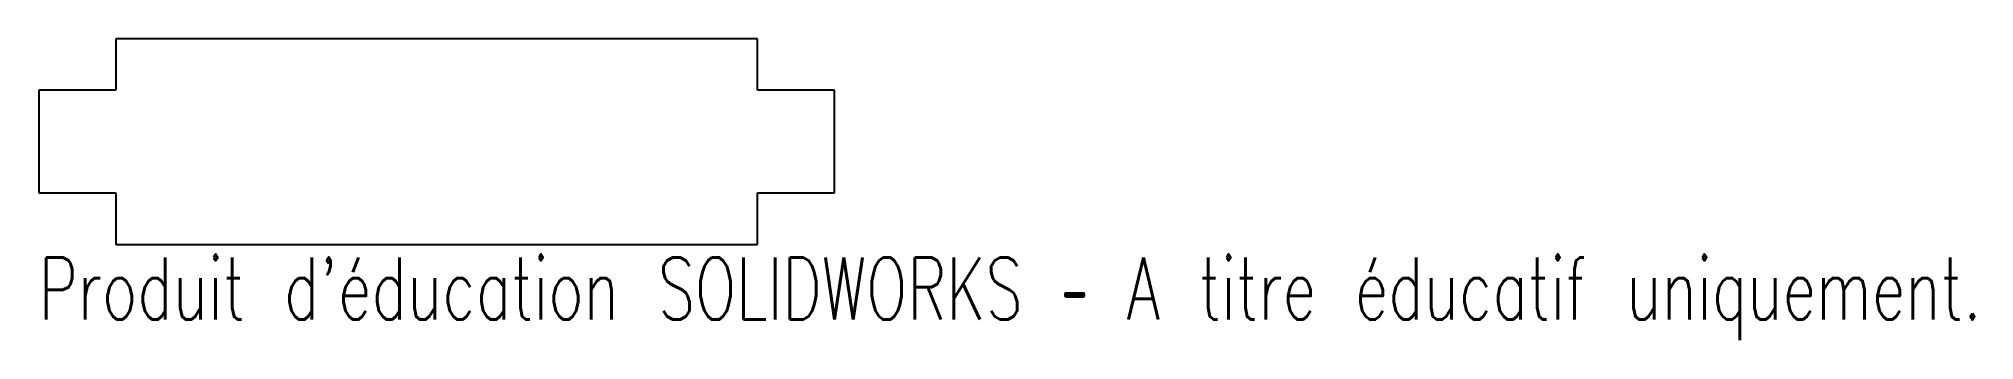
# Model space of a CAD drawing. Header units: millimetres. Extents: x -6 to 145, y -7 to 16.
import ezdxf

# ---------------------------------------------------------------- set-up
doc = ezdxf.new("R2010")
doc.units = ezdxf.units.MM
doc.styles.add('SLDTEXTSTYLE0', font='TXT', dxfattribs={"width": 0.7, "bigfont": 'bigfont'})

msp = doc.modelspace()

# ---------------------------------------------------------------- linework, layer by layer
at = {"color": 7, "linetype": 'Continuous', "lineweight": 25}
for p, q in [((50, 16), (0, 16)), ((0, 16), (0, 12)), ((50, 12), (50, 16)), ((0, 12), (-6, 12)), ((-6, 12), (-6, 4)), ((56, 12), (50, 12)), ((56, 4), (56, 12)), ((-6, 4), (0, 4)), ((0, 4), (0, 0)), ((50, 0), (50, 4)), ((50, 4), (56, 4)), ((0, 0), (50, 0))]:
    msp.add_line(p, q, dxfattribs=at)

# ---------------------------------------------------------------- texts
at = {"color": 7, "linetype": 'Continuous', "insert": (-6, -1.02), "char_height": 4.8336, "attachment_point": 1, "style": 'SLDTEXTSTYLE0'}
msp.add_mtext("Produit d'éducation SOLIDWORKS – A titre éducatif uniquement.", dxfattribs=at)

doc.saveas('drawing.dxf')
